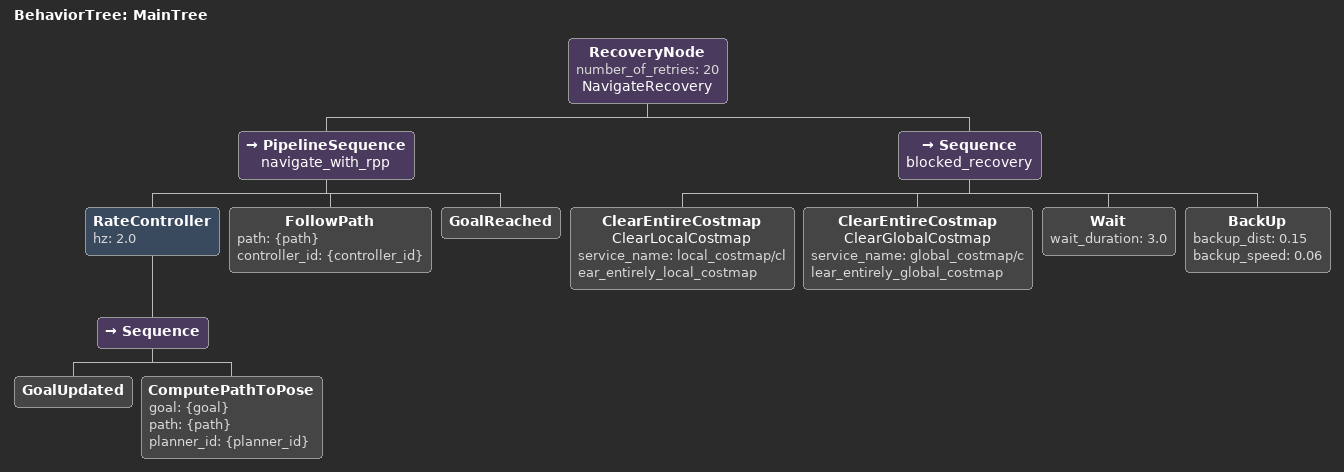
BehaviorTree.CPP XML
<?xml version="1.0"?>
<root main_tree_to_execute="MainTree" BTCPP_format="4">
  <BehaviorTree ID="MainTree">
    <!-- AGV-like: no spin. If blocked, clear costmaps + wait for obstacle to move, then replan. -->
    <RecoveryNode number_of_retries="20" name="NavigateRecovery">
      <PipelineSequence name="navigate_with_rpp">
        <RateController hz="2.0">
          <Sequence>
            <GoalUpdated/>
            <ComputePathToPose goal="{goal}" path="{path}" planner_id="{planner_id}"/>
          </Sequence>
        </RateController>
        <FollowPath path="{path}" controller_id="{controller_id}"/>
        <GoalReached/>
      </PipelineSequence>
      <Sequence name="blocked_recovery">
        <ClearEntireCostmap name="ClearLocalCostmap" service_name="local_costmap/clear_entirely_local_costmap"/>
        <ClearEntireCostmap name="ClearGlobalCostmap" service_name="global_costmap/clear_entirely_global_costmap"/>
        <Wait wait_duration="3.0"/>
        <BackUp backup_dist="0.15" backup_speed="0.06"/>
      </Sequence>
    </RecoveryNode>
  </BehaviorTree>
</root>
